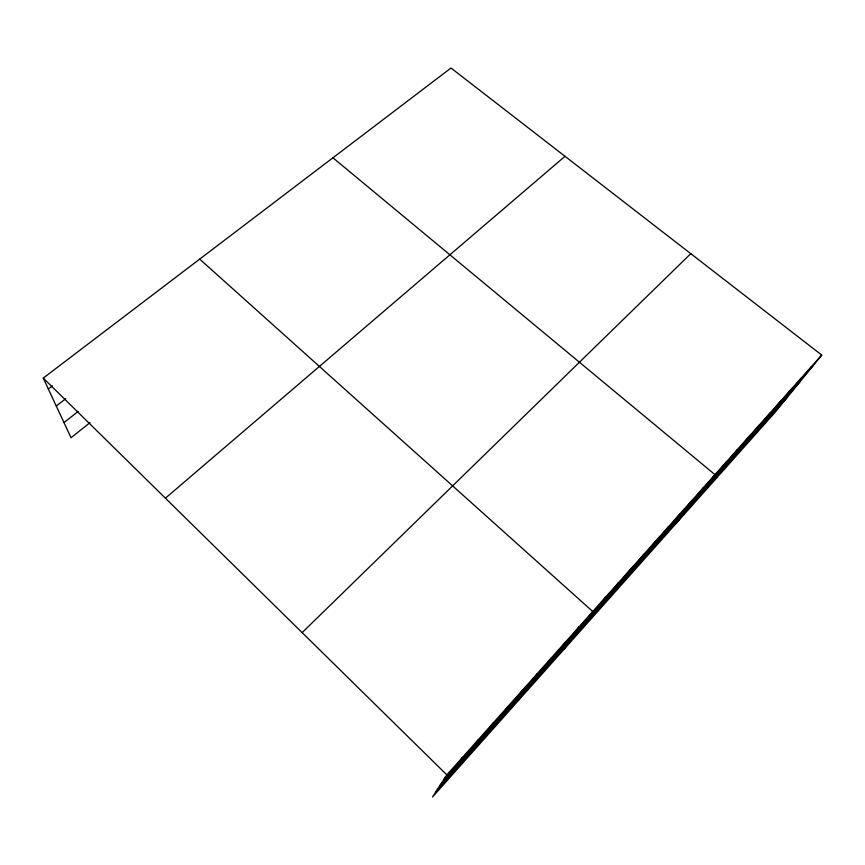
<?xml version="1.0" encoding="UTF-8"?>
<svg xmlns="http://www.w3.org/2000/svg" width="865" height="865" viewBox="0 0 865 865"><rect width="100%" height="100%" fill="white"/><g stroke="black" fill="none" stroke-linecap="round" stroke-linejoin="round"><path stroke-width="1.3" d="M821.75 355.082L446.848 774.878L432.511 796.979L775.029 412.4L821.75 355.082L450.989 68.021L43.25 378.091L71.027 437.733L90.003 422.65M459.531 761.773L462.483 757.362M474.625 744.862L477.869 740.126M489.493 728.211L493.018 723.172M504.133 711.809L507.939 706.467M518.546 695.655L522.611 690.032M532.754 679.749L537.068 673.846M546.734 664.082L551.308 657.897M560.52 648.642L565.332 642.198M574.09 633.429L579.139 626.736M564.034 649.301L592.741 611.501L199.707 259.122M600.278 604.105L605.76 596.937M612.896 589.962L618.583 582.577M625.341 576.025L631.223 568.413M637.613 562.272L643.69 554.454M649.723 548.713L655.984 540.69M661.66 535.327L668.104 527.109M673.446 522.136L680.063 513.724M685.058 509.117L691.859 500.521M696.53 496.261L703.494 487.492M675.943 523.649L714.966 474.647L332.939 157.798M719.01 471.079L726.286 461.964M730.028 458.731L737.456 449.465M740.905 446.545L748.485 437.117M751.642 434.522L759.362 424.931M762.249 422.65L770.099 412.908M772.705 410.918L780.695 401.046M783.041 399.349L791.161 389.337M793.248 387.92L801.487 377.767M803.315 376.632L811.684 366.349M436.111 791.421L786.977 397.738M444.199 778.954L813.262 365.484M440.08 785.301L799.952 381.811M302.144 632.618L690.778 253.672M165.41 498.197L565.018 156.305M63.967 422.585L78.218 411.383M56.268 406.042L65.729 398.689M48.332 389.001L52.397 385.877M43.25 378.091L446.848 774.878"/></g></svg>
